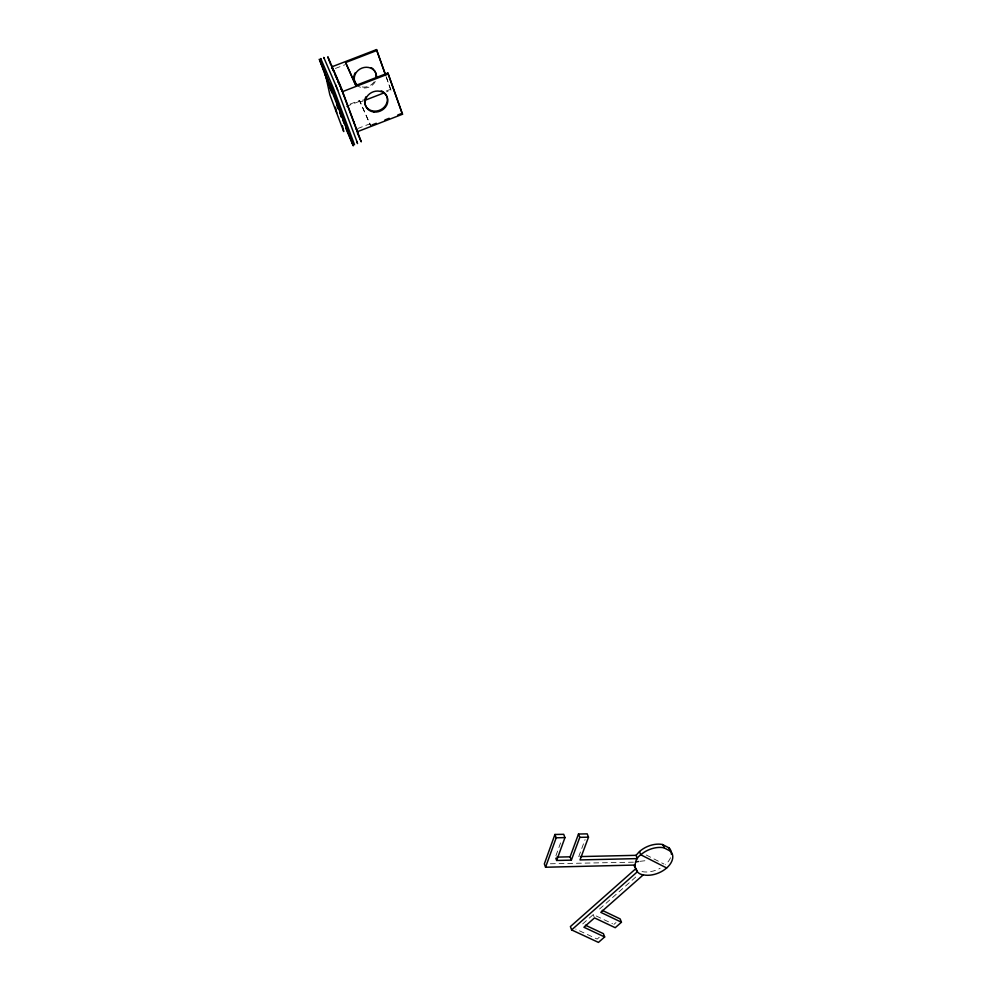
<?xml version="1.0" encoding="UTF-8"?>
<svg xmlns="http://www.w3.org/2000/svg" width="992" height="992" viewBox="0 0 992 992"><rect width="100%" height="100%" fill="white"/><g stroke="black" fill="none" stroke-linecap="round" stroke-linejoin="round"><path stroke-width="0.74" stroke-dasharray="4.96 3.72" d="M633.442 862.172L548.96 863.796M555.929 855.724L561.633 840.013M578.745 856.617L585.082 839.554M582.688 923.912L593.266 914.574L612.548 923.738M599.515 909.044L637.41 875.576M599.267 937.266L597.196 939.077L575.757 929.07M613.924 924.395L616.007 922.572M335.408 68.448L344.881 64.79M350.164 104.086L359.513 100.477L370.562 125.5L359.513 100.477M346.394 106.404L363.494 99.795M386.285 90.991L390.563 89.342L390.984 90.222L386.781 91.847M360.121 102.151L362.923 101.06M357.678 128.551L369.954 123.814M639.964 861.329L645.804 860.647M641.998 871.522L642.407 871.658A19.964 12.698 -22.9 0 0 660.151 868.273M646.226 854.992L663.921 864.02M593.266 914.574L594.096 916.782M386.471 77.438L390.984 90.222M386.049 76.57L390.563 89.342M374.158 81.84A11.371 10.118 -25.9 0 1 361.274 86.812M375.311 81.505A11.371 10.131 -25.9 0 1 356.934 85.089M670.493 857.733A19.741 12.549 -22.9 0 1 665.272 864.714"/><path stroke-width="1.49" d="M670.604 851.248L663.921 847.788A20.001 12.698 -22.9 0 0 640.795 854.794C632.772 859.89 632.859 873.878 643.758 874.932A20.001 12.698 -22.9 0 0 666.674 867.975A19.766 12.549 -22.9 0 0 670.617 851.235M666.674 867.975L640.795 854.794L639.431 851.52L636.058 855.327L637.41 858.601L580.01 859.928L588.492 837.174L587.19 833.863L578.497 834.024L579.787 837.335L571.367 860.138L556.648 860.473L564.956 837.62L563.704 834.309L554.937 834.47L544.348 863.896L545.563 867.244L634.868 865.061M545.563 867.244L556.19 837.794L554.937 834.47M571.367 860.138L570.115 856.815L578.497 834.024M571.615 929.913L637.36 871.782L636.008 868.508L570.4 926.578L571.615 929.913L598.449 942.4L604.649 936.956L603.396 933.646L585.441 925.214M643.349 874.795L600.792 912.355L621.451 922.238L615.214 927.706L594.518 917.898L583.916 927.247L604.649 936.956M385.466 74.598L376.501 49.6L331.688 66.898L333.486 71.027M355.917 85.796L345.6 62.558L376.923 50.468M357.356 131.713L402.529 114.229L387.884 73.036L355.892 85.399L345.6 62.558M388.318 73.941L342.463 91.661L337.677 80.65M364.324 100.527L383.978 92.926M372 124.942L376.303 123.281M384.896 119.958L389.186 118.296M397.792 114.973L402.082 113.311L402.529 114.229M635.587 861.85L638.501 861.502M556.884 857.113L570.115 856.815M580.295 856.58L636.058 855.327M556.19 837.794L564.956 837.62M579.787 837.335L588.492 837.174M662.52 844.539L669.191 847.986A19.741 12.549 -22.9 0 1 671.336 854.149M602.268 910.358L620.161 918.927L621.451 922.238M633.938 865.483L635.116 867.343M336.672 112.939L329.852 94.786L325.475 74.71M347.386 130.82L325.078 74.016L332.208 93.012M357.306 142.922L356.959 141.769M357.554 143.58L357.194 142.402M354.541 144.745L333.51 88.424L320.751 58.565L320.937 59.173M331.03 64.889L337.478 79.67M340.417 86.416L338.074 81.046M334.676 73.78L337.144 79.31M343.046 93.31L343.356 94.042M345.824 100.8L346.146 101.531M668.893 847.763L670.307 851.012M353.598 121.681L353.908 122.413M356.314 129.01L356.636 129.754M357.43 133.077L361.249 141.856L340.504 85.982L327.819 56.78L330.46 64.058M662.929 844.676L664.33 847.937M320.329 60.76L322.078 64.84M330.2 83.874L332.742 89.925M339.673 112.654L341.446 116.845M342.637 119.635L344.422 123.826M346.977 129.853L352.916 143.865M345.898 128.501L353.276 145.824L331.043 86.726M337.565 80.216L338.78 83.254M335.656 84.94L336.114 86.106M333.746 93.31L319.3 59.222L328.513 83.898M336.362 86.726L323.739 57.412L323.938 58.02M340.603 115.965L340.901 116.709M336.226 86.316L336.66 87.47M340.901 87.643L358.062 133.87M336.586 87.234L337.367 89.243M342.029 90.669L341.211 88.573L341.397 89.218M332.729 69.291L331.849 67.158L332.122 67.902M337.28 89.069L337.726 90.198M332.965 90.532L347.783 130.026M351.032 138.682L352.656 142.997M321.185 63.178L328.116 81.617M336.635 104.383L338.136 108.81M329.58 86.738L331.179 90.991M337.565 89.838L357.12 142.141M339.785 84.977L340.293 86.354M333.3 70.097L333.808 71.461M320.652 61.752L320.329 60.884M555.83 858.254L556.648 860.473M331.824 91.611L332.159 92.653M387.884 73.036L402.082 113.311M376.501 49.6L385.541 75.144M342.376 125.6L343.716 131.552L337.057 113.944L335.42 107.136M384.71 93.099A11.619 10.255 -25.7 0 1 384.437 106.913A11.619 10.255 -25.7 0 1 369.557 109.839A11.619 10.255 -25.7 0 1 365.887 96.794M381.238 90.855A11.619 10.255 -25.7 0 1 383.693 92.206M374.331 70.358A11.371 10.118 -25.9 0 1 376.08 76.657M356.537 84.208A11.371 10.118 -25.9 0 1 355.037 72.937M371.306 67.729A11.371 10.118 -25.9 0 1 373.476 69.353M356.934 85.089A11.371 10.131 -25.9 0 1 361.944 68.101A11.371 10.131 -25.9 0 1 376.501 77.537M639.666 851.409A19.741 12.549 -22.9 0 1 662.507 844.502M374.009 112.009A11.631 10.255 -25.7 0 0 387.289 97.402A11.631 10.255 -25.7 0 0 368.044 95.257A11.631 10.255 -25.7 0 0 374.009 112.009"/></g></svg>
